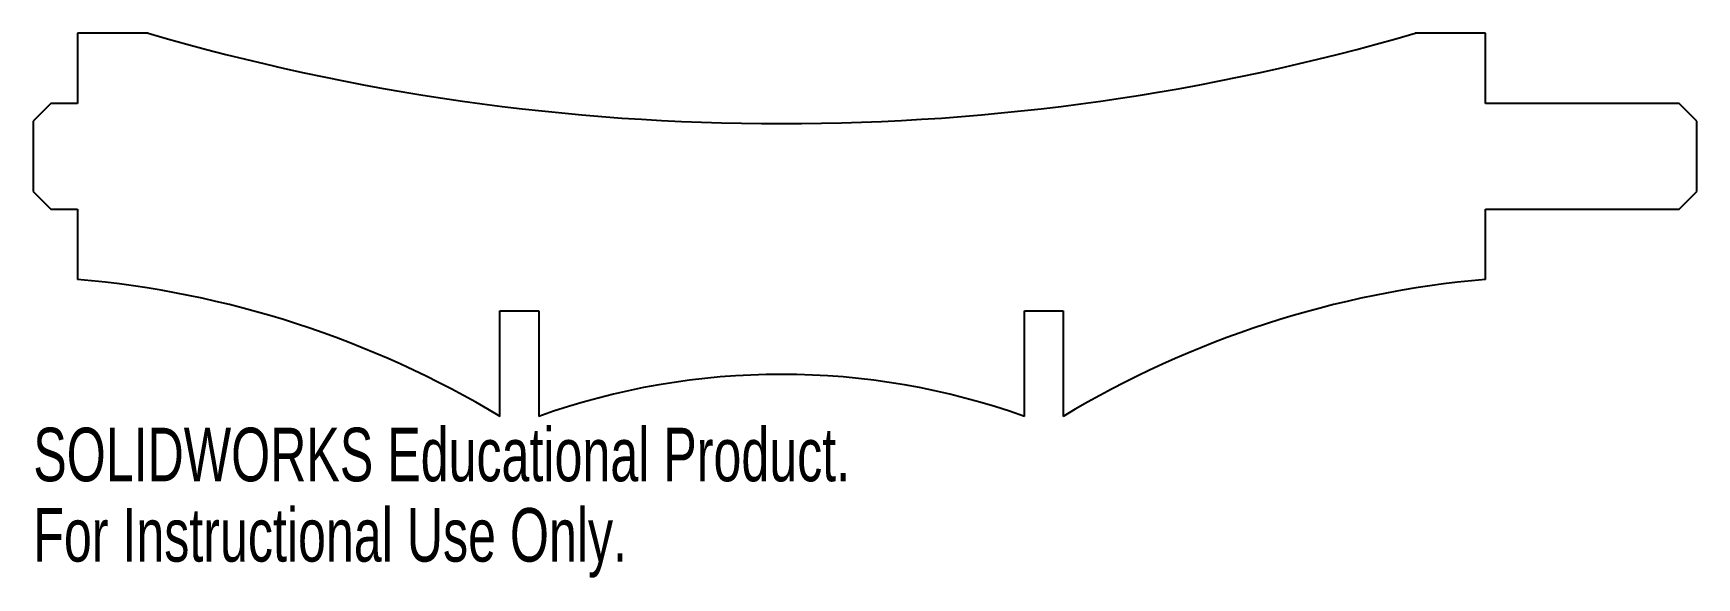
# Model space of a CAD drawing. Header units: inches. Extents: x -5.91 to 0, y -1.69 to 0.25.
import ezdxf

# ---------------------------------------------------------------- set-up
doc = ezdxf.new("R2010")
doc.units = ezdxf.units.IN
doc.header["$MEASUREMENT"] = 0
doc.styles.add('SLDTEXTSTYLE0', font='TXT', dxfattribs={"width": 0.7})

msp = doc.modelspace()

# ---------------------------------------------------------------- linework, layer by layer
at = {"color": 7, "linetype": 'Continuous', "lineweight": 25}
for p, q in [((-5.5, 0.25), (-5.75, 0.25)), ((-5.75, 0.25), (-5.75, 0)), ((-0.75, 0.25), (-1, 0.25)), ((-0.75, 0), (-0.75, 0.25)), ((-5.845, 0), (-5.9075, -0.0625)), ((-5.75, 0), (-5.845, 0)), ((-0.0625, 0), (-0.75, 0)), ((0, -0.0625), (-0.0625, 0)), ((-5.9075, -0.0625), (-5.9075, -0.3125)), ((0, -0.3125), (0, -0.0625)), ((-5.9075, -0.3125), (-5.845, -0.375)), ((-0.0625, -0.375), (0, -0.3125)), ((-5.845, -0.375), (-5.75, -0.375)), ((-5.75, -0.375), (-5.75, -0.625)), ((-0.75, -0.625), (-0.75, -0.375)), ((-0.75, -0.375), (-0.0625, -0.375)), ((-4.25, -1.1119), (-4.25, -0.7369)), ((-4.25, -0.7369), (-4.1122, -0.7369)), ((-4.1122, -0.7369), (-4.1122, -1.1119)), ((-2.3878, -1.1119), (-2.3878, -0.7369)), ((-2.3878, -0.7369), (-2.25, -0.7369)), ((-2.25, -0.7369), (-2.25, -1.1119))]:
    msp.add_line(p, q, dxfattribs=at)
for centre, radius, start, end in [((-3.25, 7.9679), 8.0392, 253.74709, 286.25291), ((-6.0488, -4.0998), 3.4876, 58.95029, 85.08448), ((-0.4512, -4.0998), 3.4876, 94.91552, 121.04971), ((-3.25, -3.5236), 2.5613, 70.32807, 109.67193)]:
    msp.add_arc(centre, radius, start, end, dxfattribs=at)

# ---------------------------------------------------------------- texts
at = {"color": 7, "linetype": 'Continuous', "char_height": 0.1903, "attachment_point": 1, "style": 'SLDTEXTSTYLE0'}
for s, insert in [('SOLIDWORKS Educational Product.', (-5.9075, -1.152)), ('For Instructional Use Only.', (-5.9075, -1.4375))]:
    msp.add_mtext(s, dxfattribs=dict(at, insert=insert))

doc.saveas('drawing.dxf')
